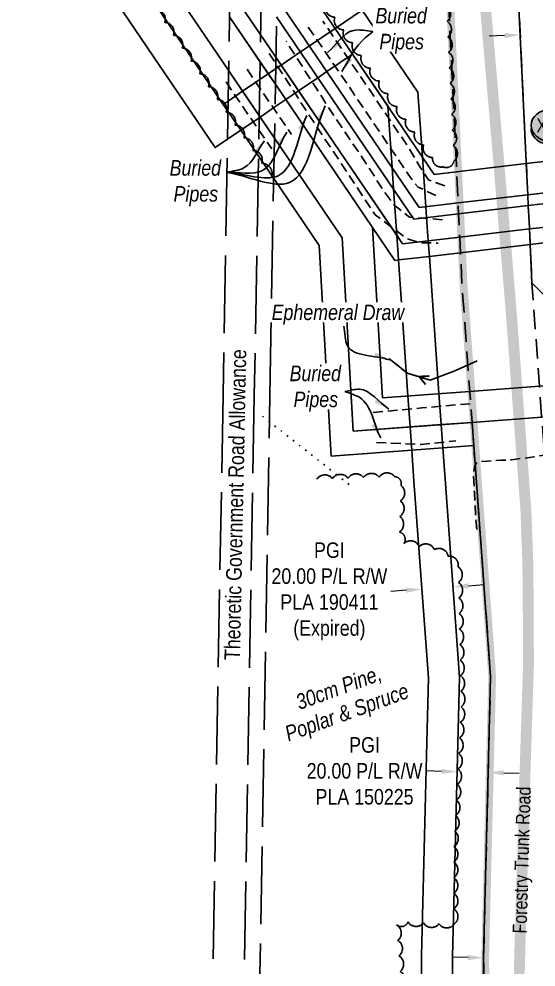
# Model space of a CAD drawing. Extents: x 405326 to 424052, y 6044755 to 6062236.
# Drawn here: x 420630 to 420963, y 6052187 to 6052796 of the extents above; entities that cross this region are included whole.
import ezdxf
from ezdxf.enums import TextEntityAlignment as Align

# ---------------------------------------------------------------- set-up
doc = ezdxf.new("R2010")
doc.units = 0
doc.header["$LTSCALE"] = 5
for name, pattern in [('0', [1, 1, 0]), ('foc-ACCESSROAD', [3.75, 2.5, -1.25]), ('foc-TOPO', [1, 0.2, -0.8]), ('foc-TOPO-ephemeral', [6.25, 3.125, -0.625, 0.625, -0.625, 0.625, -0.625]), ('foc-UNSURVEYED', [12.5, 10, -2.5]), ('UG_PIPE', [1.875, 1.25, -0.625])]:
    doc.linetypes.add(name, pattern=pattern)
for name, color, linetype in [('AS-PIPE-UG', 44, 'UG_PIPE'), ('AS-PIPE-UG-T', 44, 'Continuous'), ('AS-ROADS', 254, 'Continuous'), ('F-AR', 190, 'foc-ACCESSROAD'), ('F-RW', 190, 'Continuous'), ('L-ROAD-T', 7, 'Continuous'), ('L-USEC', 7, 'foc-UNSURVEYED'), ('P-CROSSINGS', 250, 'Continuous'), ('P-PROPOSED', 10, 'Continuous'), ('T-BUSH', 110, '0'), ('T-BUSH-T', 110, 'Continuous'), ('T-DRAW', 143, 'foc-TOPO-ephemeral'), ('T-GENERAL', 48, 'foc-TOPO'), ('T-WATER-T', 170, 'Continuous')]:
    doc.layers.add(name, color=color, linetype=linetype)
doc.layers.add('F-AR-T', color=190, linetype='Continuous', lineweight=9)
doc.layers.add('F-RW-T', color=190, linetype='Continuous', lineweight=9)
doc.styles.add('80CG', font='ARIALN.TTF', dxfattribs={"height": 10})
doc.styles.add('80L', font='ARIALN.TTF', dxfattribs={"height": 10})
doc.styles.add('Crossing', font='ARIALN.TTF', dxfattribs={"height": 10})
doc.styles.add('foc-LtypeFont', font='ARIALN.TTF', dxfattribs={"height": 7.35})
doc.linetypes.add('foc-TOPO-flowdirection-NOLINE', pattern='A,0,[">",foc-LtypeFont,S=0.3,R=0,X=0,Y=-0.945],-20,[">",foc-LtypeFont,S=0.3,R=0,X=0,Y=-0.945],0', length=20)
doc.dimstyles.new('Compass 5 000', dxfattribs={"dimscale": 5, "dimtxt": 9, "dimasz": 2, "dimexe": 0.2, "dimexo": 0.0625, "dimgap": 0.5, "dimtad": 0, "dimtih": 1, "dimtoh": 1, "dimzin": 0, "dimdsep": 46, "dimtxsty": '80CG', "dimcen": 0.1, "dimse1": 1, "dimse2": 1, "dimclrd": 256, "dimclrt": 256, "dimaunit": 1, "dimadec": 4, "dimazin": 0, "dimtfac": 0.06, "dimtofl": 0, "dimtmove": 0, "dimatfit": 1, "dimfxl": 0.2, "dimtolj": 1, "dimtzin": 0, "dimlwd": -1, "dimarcsym": 0})

# ---------------------------------------------------------------- blocks, each defined once
blk = doc.blocks.new('*D666')
at = {"layer": 'F-RW-T', "transparency": 16777216}
for p, q in [((420942.35, 6052785.55), (420932.37, 6052785.08)), ((420977.31, 6052787.21), (420987.3, 6052787.69))]:
    blk.add_line(p, q, dxfattribs=at)
for points in [[(420942.28, 6052787.22), (420942.43, 6052783.89), (420952.34, 6052786.03)], [(420977.24, 6052788.88), (420977.39, 6052785.55), (420967.33, 6052786.74)]]:
    blk.add_solid(points, dxfattribs=at)
at = {"layer": 'F-RW-T', "transparency": 16777216, "insert": (421026.39, 6052787.69), "char_height": 10, "attachment_point": 5, "style": '80CG'}
blk.add_mtext('\\A1;CNRL\\P15.00 P/L R/W\\PPLA 032753', dxfattribs=at)
blk = doc.blocks.new('*D668')
at = {"layer": 'F-RW-T', "transparency": 16777216}
for p, q in [((420919.04, 6052431.95), (420929.01, 6052432.68)), ((420879.15, 6052429.03), (420869.17, 6052428.3))]:
    blk.add_line(p, q, dxfattribs=at)
for points in [[(420918.92, 6052433.61), (420919.16, 6052430.29), (420909.06, 6052431.22)], [(420879.02, 6052430.69), (420879.27, 6052427.37), (420889.12, 6052429.76)]]:
    blk.add_solid(points, dxfattribs=at)
at = {"layer": 'F-RW-T', "transparency": 16777216, "insert": (420829.63, 6052428.3), "char_height": 10, "attachment_point": 5, "style": '80CG'}
blk.add_mtext('\\A1;PGI\\P20.00 P/L R/W\\PPLA 190411\\P(Expired)', dxfattribs=at)
blk = doc.blocks.new('*D670')
at = {"layer": 'F-RW-T', "transparency": 16777216}
for p, q in [((420901.8, 6052312.66), (420891.8, 6052312.91)), ((420941.79, 6052311.67), (420951.78, 6052311.42))]:
    blk.add_line(p, q, dxfattribs=at)
for points in [[(420901.84, 6052314.33), (420901.76, 6052311), (420911.8, 6052312.41)], [(420941.83, 6052313.33), (420941.74, 6052310), (420931.79, 6052311.91)]]:
    blk.add_solid(points, dxfattribs=at)
at = {"layer": 'F-RW-T', "transparency": 16777216, "insert": (420852.26, 6052312.91), "char_height": 10, "attachment_point": 5, "style": '80CG'}
blk.add_mtext('\\A1;PGI\\P20.00 P/L R/W\\PPLA 150225', dxfattribs=at)
blk = doc.blocks.new('*D671')
at = {"layer": 'F-AR-T', "transparency": 16777216}
for p, q in [((420918.82, 6052193), (420908.83, 6052193.25)), ((420983.8, 6052191.38), (421040.94, 6052189.96))]:
    blk.add_line(p, q, dxfattribs=at)
for points in [[(420918.86, 6052194.67), (420918.78, 6052191.33), (420928.82, 6052192.75)], [(420983.84, 6052193.05), (420983.76, 6052189.71), (420973.8, 6052191.63)]]:
    blk.add_solid(points, dxfattribs=at)
at = {"layer": 'F-AR-T', "transparency": 16777216, "insert": (421107.05, 6052189.96), "char_height": 10, "attachment_point": 5, "style": '80CG'}
blk.add_mtext('\\A1;M.D. of Greenview No.16\\P45.00 A/R\\PPlan 192 3544\\PRDS 840048\\P(Expired)', dxfattribs=at)
blk = doc.blocks.new('xing2')
h = blk.add_hatch(color=50)
h.dxf.hatch_style = 1
edge = h.paths.add_edge_path()
edge.add_ellipse((0, 0), major_axis=(-12.5, 0), ratio=0.816297, start_angle=0, end_angle=360)
h = blk.add_hatch(color=250)
h.dxf.hatch_style = 1
edge = h.paths.add_edge_path()
edge.add_ellipse((0, -2.05), major_axis=(-12.5, 0), ratio=0.816297, start_angle=0, end_angle=180)
edge.add_line((12.5, -2.05), (12.5, 0))
edge.add_ellipse((0, 0), major_axis=(-12.5, 0), ratio=0.816297, start_angle=0, end_angle=180, ccw=False)
edge.add_line((-12.5, 0), (-12.5, -2.05))
at = {"color": 250}
blk.add_ellipse((0, 0), major_axis=(-12.5, 0), ratio=0.816297, dxfattribs=at)
blk.add_ellipse((0, -2.05), major_axis=(-12.5, 0), ratio=0.816297, start_param=0, end_param=3.141593, dxfattribs=at)
at = {"color": 250, "style": 'Crossing'}
blk.add_attdef('CROSSING', text='', height=9, dxfattribs=at).set_placement((0.09, 0.02), align=Align.MIDDLE_CENTER)
at = {"color": 250, "style": 'Crossing', "flags": 1}
for tag, p in [('OWNER', (0.09, -12.49)), ('DESCRIPTION', (0.09, -25.77)), ('LOCATION', (0.09, -39.3)), ('DWG_REF', (0.09, -52.84))]:
    blk.add_attdef(tag, text='', height=9, dxfattribs=at).set_placement(p, align=Align.MIDDLE_CENTER)

msp = doc.modelspace()

# ---------------------------------------------------------------- linework, layer by layer
at = {"layer": 'AS-PIPE-UG', "flags": 128}
for points in [[(420816.068, 6052790.992), (420845.027, 6052748.656), (420883.48, 6052691.714), (420886.827, 6052688.139), (420899.08, 6052682.245)], [(420903.781, 6052689.011), (420893.287, 6052692.874), (420888.325, 6052700.622), (420879.444, 6052715.216), (420853.635, 6052753.366), (420825.448, 6052794.779)], [(420902.314, 6052667.22), (420881.149, 6052668.849), (420871.121, 6052676.756), (420864.488, 6052685.753), (420854.756, 6052701.148), (420829.006, 6052739.384), (420801.85, 6052781.962)], [(420790.935, 6052774.031), (420819.32, 6052730.331), (420859.014, 6052670.444), (420879.603, 6052654.927), (420887.815, 6052652.293), (420899.488, 6052652.23)], [(420776.663, 6052763.86), (420805.293, 6052722.03)], [(420763.193, 6052755.734), (420792.528, 6052712.73)], [(420857.874, 6052543.261), (420889.104, 6052546.272), (420921.228, 6052549.019)], [(420859.864, 6052524.028), (420888.36, 6052522.759), (420910.883, 6052524.988)], [(421352.411, 6052226.256), (421346.098, 6052231.772), (421340.03, 6052231.765), (421328.505, 6052231.6), (421317.111, 6052231.268), (421312.176, 6052232.394), (421309.847, 6052236.099), (421301.437, 6052242.16), (421297.083, 6052247.935), (421279.217, 6052266.753), (421237.43, 6052304.813), (421222.509, 6052317.119), (421208.286, 6052327.023), (421188.453, 6052341.418), (421169.733, 6052356.36), (421135.009, 6052390.397), (421095.23, 6052433.326), (421079.238, 6052451.48), (421057.491, 6052474.028), (421041.258, 6052490.902), (421028.999, 6052503.062), (421018.588, 6052510.18), (421011.193, 6052513.588), (420999.539, 6052516.679), (420989.395, 6052517.344), (420981.054, 6052516.956), (420969.141, 6052516.149), (420961.083, 6052514.742), (420946.85, 6052512.949), (420940.067, 6052512.604), (420931.262, 6052512.123), (420924.907, 6052511.628), (420923.072, 6052509.093), (420922.299, 6052503.619), (420922.923, 6052491.47), (420923.702, 6052476.401), (420924.753, 6052465.754)]]:
    msp.add_lwpolyline(points, dxfattribs=at)
at = {"layer": 'AS-ROADS', "const_width": 6.997, "flags": 128}
msp.add_lwpolyline([(420912.79, 6053003.869), (420921.008, 6052904.228), (420930.03, 6052803.548), (420938.525, 6052704.79), (420946.78, 6052605.247), (420955.994, 6052480.761), (420957.235, 6052447.303), (420957.53, 6052418.088), (420957.654, 6052380.674), (420956.691, 6052351.296), (420955.119, 6052300.553), (420952.103, 6052196.967), (420950.618, 6052132.004), (420950.606, 6052067.312), (420951.745, 6052019.117), (420952.603, 6052003.765), (420954.254, 6051974.795)], dxfattribs=at)
at = {"layer": 'F-AR', "flags": 128}
msp.add_lwpolyline([(420565.133, 6054689.347), (420587.934, 6054656.211), (420599.333, 6054639.645), (420634.781, 6054588.126), (420720.392, 6054463.715), (420792.07, 6054320.925), (420799.705, 6054305.715), (420820.577, 6054225.892), (420820.877, 6054224.748), (420853.15, 6053918.777), (420864.72, 6053779.569), (420895.054, 6053414.612), (420898.439, 6053373.889), (420899.156, 6053365.255), (420900.047, 6053354.534), (420900.368, 6053350.673), (420902.515, 6053324.714), (420909.226, 6053237.005), (420932.167, 6052983.938), (420934.907, 6052953.722), (420940.259, 6052894.686), (420951.317, 6052807.625), (420956.227, 6052704.309), (420956.276, 6052703.282), (420957.225, 6052683.265), (420957.557, 6052676.259), (420958.221, 6052662.27), (420958.269, 6052661.245), (420958.744, 6052651.236), (420959.909, 6052626.669), (420964.724, 6052560.178), (420966.169, 6052540.232), (420967.253, 6052525.272), (420968.697, 6052505.325), (420978.312, 6052372.568), (420977.441, 6052337.58), (420973.827, 6052192.616), (420974.164, 6052148.536), (420975.441, 6051981.308), (420992.598, 6051788.67), (420994.389, 6051768.553), (420996.235, 6051747.828), (420996.967, 6051739.611), (420996.883, 6051732.168), (420996.705, 6051716.419), (420996.473, 6051695.818), (421002.558, 6051651.953), (421005.517, 6051630.62), (421009.61, 6051601.115), (421014.665, 6051570.242), (421028.365, 6051520.295), (421042.304, 6051474.374), (421072.686, 6051416.005), (421117.568, 6051352.958), (421128.657, 6051341.271), (421165.885, 6051302.057), (421258.061, 6051234.218), (421326.919, 6051188.025), (421388.608, 6051149.177), (421437.441, 6051106.263), (421495.349, 6051044.034), (421527.91, 6051004.542), (421540.735, 6050988.988), (421550.88, 6050976.684), (421556.971, 6050968.961), (421607.973, 6050904.301), (421793.212, 6050673.46), (421877.878, 6050568.048), (421905.92, 6050522.765), (421914.453, 6050508.996), (421947.205, 6050453.985), (421963.961, 6050419.556), (422000.874, 6050313.741), (422041.274, 6050144.601), (422043.35, 6050136.172), (422048.388, 6050115.707), (422075.533, 6050005.451), (422147.785, 6049713.869), (422101.272, 6049714.707), (422031.839, 6049994.694), (421997.543, 6050133.995), (421957.637, 6050301.071), (421922.345, 6050402.24), (421907.573, 6050432.593), (421875.99, 6050485.637), (421852.392, 6050523.731), (421841.072, 6050542.015), (421758.123, 6050645.289), (421572.761, 6050876.285), (421555.744, 6050897.859), (421515.851, 6050948.435), (421504.104, 6050962.682), (421491.278, 6050978.237), (421461.488, 6051014.368), (421406.04, 6051073.955), (421361.597, 6051113.01), (421302.39, 6051150.294), (421232.178, 6051197.397), (421135.998, 6051268.183), (421082.749, 6051324.279), (421069.897, 6051342.329), (421034.215, 6051392.456), (421000.461, 6051457.305), (420985.13, 6051507.806), (420970.642, 6051560.629), (420965.009, 6051595.059), (420962.076, 6051616.205), (420951.381, 6051692.947), (420951.41, 6051695.397), (420951.542, 6051705.486), (420951.713, 6051721.163), (420951.726, 6051722.247), (420951.909, 6051737.839), (420950.119, 6051757.935), (420948.325, 6051778.082), (420942.601, 6051842.348), (420942.071, 6051848.299), (420940.718, 6051863.494), (420930.419, 6051979.135), (420929.161, 6052149.346), (420928.835, 6052193.402), (420932.457, 6052338.701), (420933.329, 6052373.689), (420922.47, 6052521.992), (420921.374, 6052536.952), (420919.914, 6052556.897), (420914.962, 6052624.537), (420913.944, 6052645.99), (420913.469, 6052656), (420912.757, 6052671.013), (420912.425, 6052678.019), (420911.476, 6052698.036), (420911.28, 6052702.175), (420906.425, 6052804.36), (420895.537, 6052889.737), (420889.66, 6052954.534), (420886.919, 6052984.75), (420864.396, 6053233.093), (420857.659, 6053321.143), (420855.524, 6053346.954), (420853.658, 6053369.401), (420852.764, 6053380.156), (420852.046, 6053388.789), (420848.662, 6053429.513), (420819.5, 6053780.379), (420813.962, 6053847.008), (420808.348, 6053914.553), (420788.295, 6054104.673), (420776.483, 6054216.651), (420757.368, 6054289.755), (420681.568, 6054440.76), (420579.484, 6054589.107), (420559.562, 6054618.064), (420548.161, 6054634.632), (420517.598, 6054679.048), (420510.715, 6054690.316)], dxfattribs=at)
at = {"layer": 'F-RW'}
for points in [[(420889.186, 6052150.065), (420888.842, 6052194.101), (420892.471, 6052339.698), (420893.295, 6052372.725), (420884.039, 6052499.126), (420882.579, 6052519.071), (420881.535, 6052534.034), (420880.144, 6052553.985), (420874.054, 6052641.32), (420872.948, 6052657.183), (420870.875, 6052686.923), (420869.907, 6052700.801), (420867.144, 6052740.452), (420844.591, 6052773.656), (420828.056, 6052762.42), (420822.268, 6052758.489), (420809.866, 6052750.063), (420801.594, 6052744.445), (420794.634, 6052739.716), (420785.053, 6052733.207), (420772.646, 6052724.779), (420764.106, 6052718.978), (420756.103, 6052713.541), (420588.776, 6052959.911)], [(420631.603, 6052959.147), (420764.873, 6052762.921), (420773.821, 6052749.745), (420785.053, 6052733.207), (420794.283, 6052719.617), (420837.76, 6052655.601), (420844.973, 6052531.358), (420881.535, 6052534.034), (420901.48, 6052535.495), (420921.374, 6052536.952), (420922.47, 6052521.992), (420902.524, 6052520.532), (420882.579, 6052519.071), (420830.882, 6052515.286), (420823.026, 6052650.599), (420793.829, 6052693.589), (420772.646, 6052724.779), (420764.419, 6052736.894), (420761.415, 6052741.317), (420613.248, 6052959.475)], [(420613.248, 6052959.475), (420761.415, 6052741.317), (420764.533, 6052743.435), (420773.821, 6052749.745), (420790.363, 6052760.982), (420795.061, 6052764.174), (420798.634, 6052766.601), (420811.037, 6052775.025), (420816.825, 6052778.958), (420833.362, 6052790.191), (420850.668, 6052801.948), (420886.572, 6052749.108), (420889.47, 6052707.581), (420891.702, 6052675.592), (420892.19, 6052668.604), (420893.235, 6052653.631), (420893.932, 6052643.648), (420900.087, 6052555.445), (420901.48, 6052535.495), (420902.524, 6052520.532), (420903.985, 6052500.586), (420913.312, 6052373.207), (420912.464, 6052339.2), (420908.839, 6052193.752), (420909.184, 6052149.705)], [(421391.608, 6052149.983), (421320.469, 6052220.218), (421320.405, 6052221.301), (421320.471, 6052242.689), (421317.5, 6052245.621), (421232.309, 6052329.702), (421208.912, 6052352.792), (421198.237, 6052363.328), (421187.467, 6052373.957), (421015.363, 6052543.834), (420966.169, 6052540.232), (420921.374, 6052536.952), (420844.973, 6052531.358), (420837.76, 6052655.601), (420794.283, 6052719.617), (420764.873, 6052762.921), (420631.602, 6052959.147)], [(420796.464, 6052844.522), (420897.096, 6052696.353), (420911.476, 6052698.036), (420956.275, 6052703.282), (420971.21, 6052705.026), (420988.311, 6052707.033), (421042.243, 6052653.574), (421054.572, 6052641.385), (421294.797, 6052404.242), (421305.464, 6052393.705), (421328.545, 6052370.929), (421342.568, 6052357.127), (421405.729, 6052294.785), (421412.846, 6052287.761), (421423.518, 6052277.227), (421427.787, 6052273.013), (421513.174, 6052188.735), (421537.354, 6052184.749), (421557.655, 6052179.026), (421577.78, 6052173.959), (421723.364, 6052135.101), (421807.331, 6052112.691)], [(420765.782, 6052814.975), (420795.192, 6052771.669), (420798.634, 6052766.601), (420809.866, 6052750.063), (420872.948, 6052657.183), (420876.677, 6052651.692), (420893.235, 6052653.631), (420913.469, 6052656), (420958.269, 6052661.245), (420973.182, 6052662.94)], [(420973.179, 6052662.935), (420958.269, 6052661.245), (420913.469, 6052656), (420876.677, 6052651.692), (420795.192, 6052771.669), (420765.782, 6052814.975)], [(421538.481, 6052163.756), (421521.179, 6052168.372), (421518.243, 6052169.156), (421499.447, 6052174.172), (421499.056, 6052174.365), (421488.46, 6052185.039), (421413.743, 6052258.786), (421409.474, 6052263), (421398.801, 6052273.533), (421391.684, 6052280.558), (421328.51, 6052342.912), (421314.52, 6052356.72), (421291.444, 6052379.494), (421280.771, 6052390.028), (421048.765, 6052619.027), (421036.434, 6052631.199), (420981.074, 6052686.058), (420972.16, 6052685.014), (420957.225, 6052683.265), (420912.425, 6052678.019), (420887.372, 6052675.086), (420795.858, 6052809.83)], [(420795.858, 6052809.83), (420887.372, 6052675.086), (420912.425, 6052678.019), (420957.225, 6052683.265), (420972.16, 6052685.014), (420981.074, 6052686.058), (421036.434, 6052631.199), (421048.765, 6052619.027), (421241.629, 6052428.66), (421252.305, 6052418.123), (421262.98, 6052407.587), (421280.771, 6052390.028), (421291.444, 6052379.494), (421314.52, 6052356.72), (421328.51, 6052342.912), (421391.684, 6052280.558), (421398.801, 6052273.533), (421409.474, 6052263), (421413.743, 6052258.786), (421488.46, 6052185.039)], [(421022.952, 6052564.438), (420959.909, 6052626.669), (420958.744, 6052651.236), (420958.27, 6052661.245), (420958.222, 6052662.27), (420957.557, 6052676.259), (420957.225, 6052683.265), (420956.276, 6052703.282), (420956.227, 6052704.309), (420951.317, 6052807.625)], [(420969.495, 6052652.495), (420958.744, 6052651.236), (420913.944, 6052645.99), (420893.932, 6052643.648), (420874.054, 6052641.32), (420871.815, 6052641.059), (420857.405, 6052662.272), (420801.594, 6052744.445), (420794.889, 6052754.317), (420790.363, 6052760.982), (420765.479, 6052797.625)], [(420765.479, 6052797.625), (420794.889, 6052754.317), (420857.405, 6052662.272), (420863.762, 6052552.786), (420919.914, 6052556.897), (420964.724, 6052560.178), (421022.953, 6052564.439), (421201.607, 6052388.099), (421212.282, 6052377.563), (421222.957, 6052367.027), (421331.52, 6052259.881), (421334.514, 6052256.927), (421340.501, 6052251.017), (421340.428, 6052230.03), (421340.424, 6052228.622), (421349.513, 6052219.647), (421405.617, 6052164.254)], [(420795.646, 6052797.687), (420883.97, 6052667.642), (420912.757, 6052671.013), (420957.557, 6052676.259), (420972.493, 6052678.008)], [(421483.545, 6052180.058), (421408.827, 6052253.806), (421404.558, 6052258.02), (421393.886, 6052268.554), (421386.769, 6052275.578), (421323.591, 6052337.937), (421309.605, 6052351.74), (421286.512, 6052374.514), (421275.826, 6052385.048), (421258.053, 6052402.592), (421247.377, 6052413.131), (421236.701, 6052423.668), (421046.733, 6052611.201), (421034.402, 6052623.373), (421028.24, 6052629.453), (420978.541, 6052678.716), (420972.493, 6052678.008), (420957.557, 6052676.259), (420912.757, 6052671.013), (420883.97, 6052667.642), (420795.646, 6052797.687)], [(420909.184, 6052149.705), (420908.839, 6052193.752), (420912.464, 6052339.2), (420913.312, 6052373.207), (420903.985, 6052500.586), (420902.524, 6052520.532), (420922.47, 6052521.992), (420933.329, 6052373.689), (420932.457, 6052338.701), (420928.835, 6052193.402), (420929.161, 6052149.346)]]:
    msp.add_lwpolyline(points, dxfattribs=at)
at = {"layer": 'L-USEC'}
for p, q in [((420768.256, 6052956.713), (420761.238, 6052554.603)), ((420788.36, 6052956.354), (420781.342, 6052554.252)), ((420791.395, 6052554.065), (420798.412, 6052956.173)), ((420761.238, 6052554.603), (420754.219, 6052152.494)), ((420781.342, 6052554.252), (420774.324, 6052152.143)), ((420784.376, 6052151.952), (420791.395, 6052554.065))]:
    msp.add_line(p, q, dxfattribs=at)
at = {"layer": 'P-PROPOSED', "const_width": 4.998, "flags": 128}
msp.add_lwpolyline([(420907.421, 6052804.447), (420912.278, 6052702.222), (420912.474, 6052698.084), (420913.424, 6052678.067), (420913.756, 6052671.06), (420914.468, 6052656.047), (420914.942, 6052646.038), (420915.959, 6052624.598), (420920.911, 6052556.97), (420922.371, 6052537.025), (420923.467, 6052522.065), (420934.329, 6052373.713), (420933.456, 6052338.676), (420929.835, 6052193.393), (420930.16, 6052149.353)], dxfattribs=at)
at = {"layer": 'T-BUSH', "flags": 128}
for points in [[(420250.18, 6053454.063, -0.5205671), (420258.179, 6053448.07, -0.5205671), (420266.178, 6053442.076, -0.5205671), (420273.118, 6053434.967, -0.5205671), (420279.517, 6053427.288, -0.5205671), (420285.98, 6053419.673, -0.5205671), (420293.583, 6053413.184, -0.5205671), (420301.211, 6053406.741, -0.5205671), (420307.458, 6053398.938, -0.5205671), (420313.705, 6053391.135, -0.5205671), (420320.927, 6053388.546, -0.5205671), (420326.488, 6053380.24, -0.5205671), (420332.049, 6053371.934, -0.5205671), (420337.609, 6053363.629, -0.5205671), (420343.17, 6053355.323, -0.5205671), (420348.731, 6053347.017, -0.5205671), (420354.292, 6053338.712, -0.5205671), (420359.853, 6053330.406, -0.5205671), (420365.414, 6053322.1, -0.5205671), (420370.975, 6053313.794, -0.5205671), (420376.536, 6053305.489, -0.5205671), (420382.097, 6053297.183, -0.5205671), (420387.658, 6053288.877, -0.5205671), (420393.218, 6053280.571, -0.5205671), (420398.779, 6053272.266, -0.5205671), (420404.34, 6053263.96, -0.5205671), (420409.901, 6053255.654, -0.5205671), (420415.462, 6053247.348, -0.5205671), (420415.987, 6053239.769, -0.5205671), (420408.306, 6053233.372, -0.5205671), (420400.626, 6053226.975, -0.5205671), (420403.101, 6053219.3, -0.5205671), (420408.957, 6053211.2, -0.5205671), (420414.813, 6053203.099, -0.5205671), (420420.669, 6053194.999, -0.5205671), (420426.524, 6053186.898, -0.5205671), (420432.38, 6053178.798, -0.5205671), (420438.236, 6053170.697, -0.5205671), (420444.645, 6053171.235, -0.5205671), (420451.486, 6053178.522, -0.5205671), (420458.328, 6053185.81, -0.5205671), (420464.121, 6053178.249, -0.5205671), (420469.871, 6053170.073, -0.5205671), (420475.622, 6053161.898, -0.5205671), (420481.372, 6053153.722, -0.5205671), (420486.859, 6053145.369, -0.5205671), (420492.257, 6053136.957, -0.5205671), (420497.677, 6053128.558, -0.5205671), (420503.212, 6053120.235, -0.5205671), (420508.747, 6053111.912, -0.5205671), (420514.282, 6053103.589, -0.5205671), (420519.817, 6053095.266, -0.5205671), (420525.352, 6053086.943, -0.5205671), (420530.887, 6053078.62, -0.5205671), (420536.422, 6053070.297, -0.5205671), (420541.956, 6053061.974, -0.5205671), (420547.491, 6053053.651, -0.5205671), (420553.026, 6053045.328, -0.5205671), (420558.561, 6053037.005, -0.5205671), (420564.096, 6053028.682, -0.5205671), (420569.631, 6053020.359, -0.5205671), (420575.166, 6053012.035, -0.5205671), (420580.701, 6053003.712, -0.5205671), (420586.236, 6052995.389, -0.5205671), (420591.168, 6052987.077, -0.5205671), (420585.327, 6052978.966, -0.5205671), (420579.486, 6052970.855, -0.5205671), (420582.827, 6052963.507, -0.5205671), (420589.927, 6052956.471, -0.5205671), (420597.026, 6052949.435, -0.5205671), (420604.126, 6052942.399, -0.5205671), (420611.225, 6052935.363, -0.5205671), (420619.11, 6052932.12, -0.5205671), (420628.004, 6052934.413, -0.5205671), (420633.633, 6052926.153, -0.5205671), (420639.262, 6052917.893, -0.5205671), (420644.891, 6052909.633, -0.5205671), (420650.52, 6052901.374, -0.5205671), (420656.149, 6052893.114, -0.5205671), (420661.778, 6052884.854, -0.5205671), (420667.407, 6052876.594, -0.5205671), (420673.036, 6052868.335, -0.5205671), (420678.665, 6052860.075, -0.5205671), (420684.294, 6052851.815, -0.5205671), (420689.923, 6052843.556, -0.5205671), (420695.552, 6052835.296, -0.5205671), (420701.181, 6052827.036, -0.5205671), (420706.81, 6052818.776, -0.5205671), (420712.439, 6052810.517, -0.5205671), (420718.068, 6052802.257, -0.5205671), (420723.697, 6052793.997, -0.5205671), (420729.326, 6052785.737, -0.5205671), (420734.955, 6052777.478, -0.5205671), (420740.584, 6052769.218, -0.5205671), (420746.213, 6052760.958, -0.5205671), (420751.842, 6052752.698, -0.5205671), (420757.479, 6052744.445, -0.5205671), (420763.211, 6052736.256, -0.5205671), (420768.942, 6052728.067, -0.5205671), (420774.674, 6052719.878, -0.5205671), (420780.405, 6052711.689, -0.5205671), (420786.136, 6052703.5, -0.5205671), (420792.389, 6052694.566, -0.5205671)], [(420816.026, 6052822.008, 0.5205671), (420821.736, 6052813.804, 0.5205671), (420827.447, 6052805.6, 0.5205671), (420833.157, 6052797.397, 0.5205671), (420838.867, 6052789.193, 0.5205671), (420844.577, 6052780.989, 0.5205671), (420850.287, 6052772.785, 0.5205671), (420855.998, 6052764.581, 0.5205671), (420861.708, 6052756.378, 0.5205671), (420867.418, 6052748.174, 0.5205671), (420873.128, 6052739.97, 0.5205671), (420878.838, 6052731.766, 0.5205671), (420884.549, 6052723.562, 0.5205671), (420890.259, 6052715.359, 0.5205671), (420895.969, 6052707.155, 0.5205671), (420902.696, 6052701.202, 0.5205671), (420909.635, 6052704.879, 0.5205671), (420909.153, 6052714.863, 0.5205671), (420908.671, 6052724.847, 0.5205671), (420908.188, 6052734.83, 0.5205671), (420907.706, 6052744.814, 0.5205671), (420907.224, 6052754.798, 0.5205671), (420906.742, 6052764.782, 0.5205671), (420906.259, 6052774.766, 0.5205671), (420905.777, 6052784.749, 0.5205671), (420905.295, 6052794.733, 0.5205671), (420904.823, 6052804.49, 0.5205671)], [(420821.625, 6052500.479, -0.5205671), (420831.615, 6052500.797, -0.5205671), (420841.605, 6052501.116, -0.5205671), (420851.596, 6052501.435, -0.5205671), (420861.586, 6052501.753, -0.5205671), (420871.576, 6052502.072, -0.5205671), (420875.624, 6052496.455, -0.5205671), (420875.293, 6052486.465, -0.5205671), (420874.962, 6052476.475, -0.5205671), (420874.631, 6052466.486, -0.5205671), (420877.604, 6052459.117, -0.5205671), (420887.407, 6052457.164, -0.5205671), (420897.21, 6052455.212, -0.5205671), (420905.965, 6052450.918, -0.5205671), (420912.422, 6052444.125, -0.5205671), (420912.631, 6052434.131, -0.5205671), (420912.84, 6052424.138, -0.5205671), (420913.05, 6052414.145, -0.5205671), (420913.259, 6052404.152, -0.5205671), (420913.468, 6052394.158, -0.5205671), (420913.677, 6052384.165, -0.5205671), (420913.887, 6052374.172, -0.5205671), (420914.096, 6052364.179, -0.5205671), (420914.305, 6052354.185, -0.5205671), (420913.817, 6052344.203, -0.5205671), (420913.303, 6052334.22, -0.5205671), (420912.789, 6052324.238, -0.5205671), (420912.275, 6052314.256, -0.5205671), (420911.761, 6052304.274, -0.5205671), (420911.246, 6052294.292, -0.5205671), (420910.732, 6052284.309, -0.5205671), (420910.218, 6052274.327, -0.5205671), (420909.704, 6052264.345, -0.5205671), (420909.626, 6052254.352, -0.5205671), (420909.658, 6052244.357, -0.5205671), (420909.69, 6052234.361, -0.5205671), (420909.721, 6052224.366, -0.5205671), (420909.753, 6052214.371, -0.5205671), (420900.152, 6052214.621, -0.5205671), (420890.178, 6052215.268, -0.5205671), (420880.204, 6052215.916, -0.5205671), (420872.839, 6052213.987, -0.5205671), (420873.616, 6052204.022, -0.5205671), (420874.394, 6052194.057, -0.5205671), (420875.171, 6052184.092, -0.5205671), (420875.948, 6052174.127, -0.5205671), (420876.726, 6052164.162, -0.5205671), (420881.397, 6052156.506, -0.5205671), (420889.769, 6052151.046, -0.5205671), (420895.189, 6052143.791, -0.5205671), (420896.182, 6052133.845, -0.5205671), (420897.175, 6052123.899, -0.5205671), (420898.168, 6052113.953, -0.5205671), (420899.161, 6052104.007, -0.5205671), (420900.154, 6052094.061, -0.5205671), (420905.78, 6052086.907, -0.5205671), (420913.986, 6052081.323, -0.5205671), (420912.898, 6052071.387, -0.5205671), (420909.332, 6052063.446, -0.5205671), (420900.584, 6052059.752, -0.5205671), (420900.758, 6052049.758, -0.5205671), (420900.932, 6052039.765, -0.5205671), (420901.106, 6052029.771, -0.5205671), (420901.28, 6052019.777, -0.5205671), (420901.454, 6052009.783, -0.5205671), (420901.628, 6051999.789, -0.5205671), (420901.802, 6051989.795, -0.5205671), (420901.976, 6051979.801, -0.5205671), (420904.671, 6051970.235, -0.5205671), (420907.806, 6051960.744, -0.5205671), (420910.942, 6051951.253, -0.5205671), (420914.077, 6051941.762, -0.5205671), (420917.212, 6051932.271, -0.5205671), (420920.113, 6051922.735, -0.5205671), (420920.755, 6051912.76, -0.5205671), (420921.397, 6051902.785, -0.5205671), (420922.04, 6051892.811, -0.5205671), (420922.682, 6051882.836, -0.5205671), (420923.324, 6051872.861, -0.5205671), (420923.966, 6051862.886, -0.5205671), (420924.608, 6051852.911, -0.5205671), (420918.396, 6051847.199, -0.5205671), (420909.166, 6051843.364, -0.5205671), (420899.935, 6051839.53, -0.5205671), (420890.704, 6051835.695, -0.5205671), (420887.601, 6051828.884, -0.5205671), (420890.293, 6051819.258, -0.5205671), (420883.649, 6051813.764, -0.5205671), (420878.11, 6051807.786, -0.5205671), (420880.826, 6051798.167, -0.5205671), (420883.543, 6051788.548, -0.5205671), (420886.26, 6051778.929, -0.5205671), (420888.977, 6051769.31, -0.5205671), (420891.694, 6051759.691, -0.5205671), (420894.411, 6051750.072, -0.5205671), (420897.128, 6051740.453, -0.5205671), (420899.571, 6051731.802, -0.5205671)]]:
    msp.add_lwpolyline(points, format="xyb", dxfattribs=at)
at = {"layer": 'T-DRAW', "flags": 128}
msp.add_lwpolyline([(420924.673, 6052576.496), (420909.148, 6052569.611), (420894.365, 6052563.993), (420879.848, 6052568.499), (420867.83, 6052578.016)], dxfattribs=at)
at = {"layer": 'T-DRAW', "linetype": 'foc-TOPO-flowdirection-NOLINE', "flags": 128}
msp.add_lwpolyline([(420924.673, 6052576.496), (420909.148, 6052569.611), (420894.365, 6052563.993), (420879.848, 6052568.499), (420867.83, 6052578.016)], dxfattribs=at)
at = {"layer": 'T-DRAW', "const_width": 1.199, "flags": 128}
msp.add_lwpolyline([(420891.536, 6052561.258), (420887.366, 6052566.388), (420893.941, 6052566.731)], dxfattribs=at)
at = {"layer": 'T-GENERAL', "flags": 128}
msp.add_lwpolyline([(420786.56, 6052540.918), (420842.945, 6052496.578)], dxfattribs=at)

# ---------------------------------------------------------------- block references
at = {"layer": 'P-CROSSINGS', "color": 5, "xscale": 0.999551, "yscale": 0.999551, "zscale": 0.999551}
msp.add_blockref('xing2', (420971.835, 6052727.816), dxfattribs=at).add_auto_attribs({'CROSSING': 'X99'})

# ---------------------------------------------------------------- texts
at = {"layer": 'L-ROAD-T', "style": '80L'}
for s, height, rotation, p in [('Theoretic Government Road Allowance', 9.99551, 88.813918, (420769.164, 6052484.071)), ('Forestry Trunk Road', 8.99283, 88.332253, (420953.326, 6052255.655))]:
    msp.add_text(s, height=height, rotation=rotation, dxfattribs=at).set_placement(p, align=Align.MIDDLE_CENTER)
at = {"layer": 'T-BUSH-T', "insert": (420793.905, 6052356.685), "char_height": 9.99544, "attachment_point": 1, "rotation": 20, "style": '80L'}
msp.add_mtext_dynamic_manual_height_columns('\\pi13.84684;{\\fArial Narrow|b0|i1|c0|p34;30cm Pine, \\P\\pi0.3264;Poplar & Spruce}', width=83.1936, gutter_width=49.978, heights=[0], dxfattribs=at)

# ---------------------------------------------------------------- dimensions: what is measured, and where the dimension line sits
at = {"layer": 'F-AR-T'}
dim = msp.add_linear_dim(base=(420928.819, 6052192.751), p1=(420975.172, 6052246.577), p2=(420930.188, 6052247.698), angle=178.572266, text='M.D. of Greenview No.16\\P45.00 A/R\\PPlan 192 3544\\PRDS 840048\\P(Expired)', dimstyle='Compass 5 000', dxfattribs=at)
dim.commit()
dim.dimension.update_dxf_attribs({"geometry": '*D671', "text_midpoint": (421107.047, 6052189.957), "dimtype": 161})
at = {"layer": 'F-RW-T'}
dim = msp.add_aligned_dim(p1=(420952.824, 6052775.927), p2=(420967.806, 6052776.639), distance=10.111, text='CNRL\\P15.00 P/L R/W\\PPLA 032753', dimstyle='Compass 5 000', dxfattribs=at)
dim.commit()
dim.dimension.update_dxf_attribs({"geometry": '*D666', "text_midpoint": (421026.39, 6052787.688)})
for base, p1, p2, angle, text, picture, middle in [((420889.119, 6052429.758), (420905.758, 6052476.371), (420885.812, 6052474.91), 184.187954, 'PGI\\P20.00 P/L R/W\\PPLA 190411\\P(Expired)', '*D668', (420829.633, 6052428.298)), ((420911.796, 6052312.413), (420932.938, 6052357.997), (420912.945, 6052358.496), 178.571906, 'PGI\\P20.00 P/L R/W\\PPLA 150225', '*D670', (420852.263, 6052312.912))]:
    dim = msp.add_linear_dim(base=base, p1=p1, p2=p2, angle=angle, text=text, dimstyle='Compass 5 000', dxfattribs=at)
    dim.commit()
    dim.dimension.update_dxf_attribs({"geometry": picture, "text_midpoint": middle, "dimtype": 161})

# ---------------------------------------------------------------- next in the draw order: texts
at = {"layer": 'AS-PIPE-UG-T', "char_height": 9.99554, "attachment_point": 1, "style": '80L', "bg_fill": 3, "box_fill_scale": 1.15, "bg_fill_color": 256, "bg_fill_true_color": 256, "bg_fill_transparency": 0}
for insert in [(420858.936, 6052803.348), (420726.579, 6052705.504), (420803.737, 6052573.432)]:
    msp.add_mtext_dynamic_manual_height_columns('\\pi0.29884;{\\fArial Narrow|b0|i1|c0|p34;Buried \\P\\pi2.84546;Pipes}', width=33.75479, gutter_width=49.978, heights=[0], dxfattribs=dict(at, insert=insert))
at = {"layer": 'T-WATER-T', "insert": (420792.171, 6052612.703), "char_height": 9.99544, "attachment_point": 1, "style": '80L', "bg_fill": 3, "box_fill_scale": 1.15, "bg_fill_color": 256, "bg_fill_true_color": 256, "bg_fill_transparency": 0}
msp.add_mtext_dynamic_manual_height_columns('\\pi0.32641;{\\fArial Narrow|b0|i1|c0|p34;Ephemeral Draw}', width=85.98907, gutter_width=49.978, heights=[0], dxfattribs=at)

# ---------------------------------------------------------------- next in the draw order: leaders
at = {"layer": 'AS-PIPE-UG-T', "color": 2, "path_type": 1}
for points in [[(420828.498, 6052774.73), (420845.146, 6052788.92), (420857.631, 6052788.187)], [(420837.556, 6052762.497), (420850.287, 6052781.825), (420857.631, 6052788.187)], [(420826.94, 6052740.385), (420803.931, 6052691.11), (420763.9, 6052697.637)], [(420815.171, 6052734.275), (420796.757, 6052695.464), (420763.9, 6052697.637)], [(420802.332, 6052723.582), (420786.127, 6052698.603), (420763.9, 6052697.637)], [(420787.811, 6052717.931), (420774.667, 6052700.517), (420763.9, 6052697.637)], [(420867.796, 6052545.529), (420848.927, 6052558.263), (420839.616, 6052556.793)], [(420862.65, 6052526.918), (420849.173, 6052552.875), (420839.616, 6052556.793)]]:
    msp.add_leader(points, dimstyle='Compass 5 000', override={"dimgap": 0.5, "dimtad": 0}, dxfattribs=at)
at = {"layer": 'T-WATER-T', "path_type": 1}
msp.add_leader([(420868.124, 6052577.157), (420841.233, 6052586.242), (420838.894, 6052598.842)], dimstyle='Compass 5 000', override={"dimgap": 0.5, "dimtad": 0}, dxfattribs=at)

doc.saveas('drawing.dxf')
